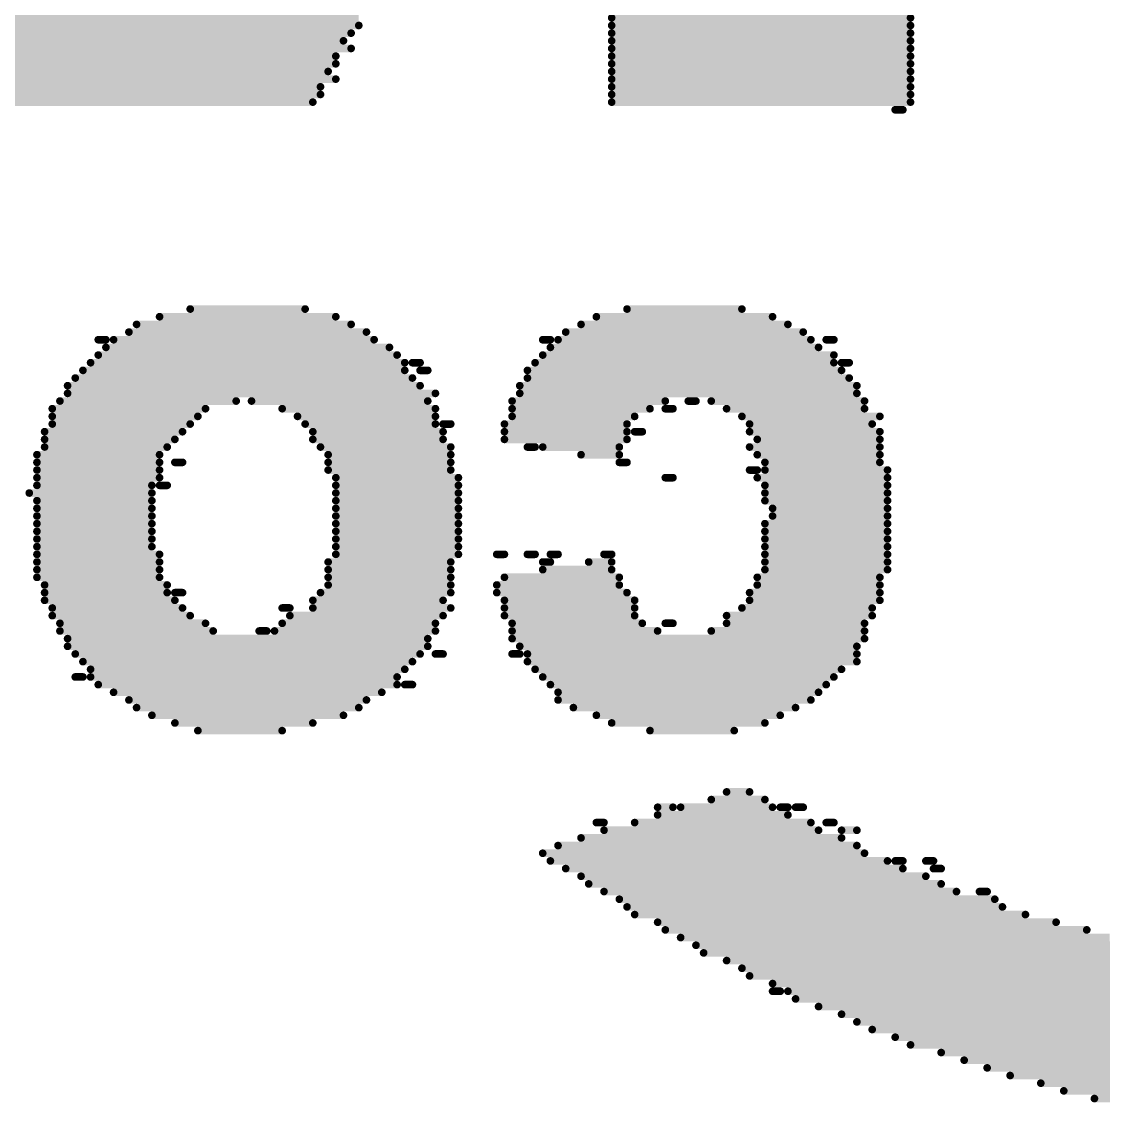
# Model space of a CAD drawing. Header units: millimetres. Extents: x -8 to 110, y -24 to 86.
# Drawn here: x 15.48 to 19.066, y 48.736 to 52.318 of the extents above; entities that cross this region are included whole.
import ezdxf

# ---------------------------------------------------------------- set-up
doc = ezdxf.new("R2010")
doc.units = ezdxf.units.MM
doc.layers.add('BottomOverlay', color=54, linetype='Continuous')

msp = doc.modelspace()

# ---------------------------------------------------------------- linework, layer by layer
at = {"layer": 'BottomOverlay', "const_width": 0.0254}
for points in [[(15.4292, 52.305), (16.5976, 52.305)], [(15.4546, 52.3304), (16.5976, 52.3304)], [(17.4358, 52.3304), (18.4264, 52.3304)], [(17.4358, 52.305), (18.4264, 52.305)], [(15.4292, 52.2796), (16.5722, 52.2796)], [(17.4358, 52.2796), (18.4264, 52.2796)], [(15.4038, 52.2542), (16.5468, 52.2542)], [(17.4358, 52.2542), (18.4264, 52.2542)], [(15.3784, 52.2288), (16.5722, 52.2288)], [(15.3784, 52.2034), (16.5214, 52.2034)], [(17.4358, 52.2288), (18.4264, 52.2288)], [(17.4358, 52.2034), (18.4264, 52.2034)], [(15.3784, 52.178), (16.5214, 52.178)], [(17.4358, 52.178), (18.4264, 52.178)], [(15.353, 52.1526), (16.496, 52.1526)], [(15.353, 52.1272), (16.5214, 52.1272)], [(17.4358, 52.1526), (18.4264, 52.1526)], [(17.4358, 52.1272), (18.4264, 52.1272)], [(15.3276, 52.1018), (16.4706, 52.1018)], [(17.4358, 52.1018), (18.4264, 52.1018)], [(15.3276, 52.0764), (16.4706, 52.0764)], [(15.3276, 52.051), (16.4452, 52.051)], [(17.4358, 52.0764), (18.4264, 52.0764)], [(17.4358, 52.051), (18.4264, 52.051)], [(18.3756, 52.0256), (18.401, 52.0256)], [(15.9372, 51.3398), (16.5214, 51.3398)], [(16.0388, 51.3652), (16.4198, 51.3652)], [(17.385, 51.3398), (17.9692, 51.3398)], [(17.4866, 51.3652), (17.8676, 51.3652)], [(15.861, 51.3144), (16.5722, 51.3144)], [(17.3342, 51.3144), (18.02, 51.3144)], [(15.734, 51.2636), (15.7594, 51.2636)], [(15.7848, 51.2636), (16.6484, 51.2636)], [(15.8356, 51.289), (16.623, 51.289)], [(17.2072, 51.2636), (17.2326, 51.2636)], [(17.258, 51.2636), (18.0962, 51.2636)], [(17.2834, 51.289), (18.0708, 51.289)], [(18.147, 51.2636), (18.1724, 51.2636)], [(15.7594, 51.2382), (16.6992, 51.2382)], [(17.2326, 51.2382), (18.1216, 51.2382)], [(15.734, 51.2128), (16.7246, 51.2128)], [(17.2072, 51.2128), (18.1724, 51.2128)], [(15.6832, 51.162), (16.75, 51.162)], [(15.7086, 51.1874), (16.75, 51.1874)], [(16.7754, 51.1874), (16.8008, 51.1874)], [(16.8008, 51.162), (16.8262, 51.162)], [(17.1564, 51.162), (18.1978, 51.162)], [(17.1818, 51.1874), (18.1724, 51.1874)], [(18.1978, 51.1874), (18.2232, 51.1874)], [(15.6578, 51.1366), (16.7754, 51.1366)], [(17.1564, 51.1366), (18.2232, 51.1366)], [(15.6324, 51.1112), (16.8008, 51.1112)], [(15.6324, 51.0858), (16.8516, 51.0858)], [(17.131, 51.1112), (18.2486, 51.1112)], [(17.131, 51.0858), (18.2486, 51.0858)], [(15.607, 51.0604), (16.1912, 51.0604)], [(16.242, 51.0604), (16.8262, 51.0604)], [(17.1056, 51.0604), (17.6136, 51.0604)], [(17.6898, 51.0604), (17.7152, 51.0604)], [(17.766, 51.0604), (18.274, 51.0604)], [(15.5816, 51.035), (16.0896, 51.035)], [(16.3436, 51.035), (16.8516, 51.035)], [(17.1056, 51.035), (17.5628, 51.035)], [(17.6136, 51.035), (17.639, 51.035)], [(17.8168, 51.035), (18.274, 51.035)], [(15.5816, 51.0096), (16.0642, 51.0096)], [(15.5816, 50.9842), (16.0388, 50.9842)], [(16.3944, 51.0096), (16.8516, 51.0096)], [(16.4198, 50.9842), (16.8516, 50.9842)], [(16.877, 50.9842), (16.9024, 50.9842)], [(17.0802, 50.9842), (17.4866, 50.9842)], [(17.1056, 51.0096), (17.512, 51.0096)], [(17.8676, 51.0096), (18.3248, 51.0096)], [(17.893, 50.9842), (18.2994, 50.9842)], [(15.5562, 50.9588), (16.0134, 50.9588)], [(16.4452, 50.9588), (16.877, 50.9588)], [(17.0802, 50.9588), (17.4866, 50.9588)], [(17.512, 50.9588), (17.5374, 50.9588)], [(17.893, 50.9588), (18.3248, 50.9588)], [(15.5562, 50.9334), (15.988, 50.9334)], [(15.5562, 50.908), (15.9626, 50.908)], [(16.4452, 50.9334), (16.877, 50.9334)], [(16.4706, 50.908), (16.9024, 50.908)], [(17.0802, 50.9334), (17.4866, 50.9334)], [(17.1564, 50.908), (17.1818, 50.908)], [(17.2072, 50.908), (17.4612, 50.908)], [(17.893, 50.908), (18.3248, 50.908)], [(17.9184, 50.9334), (18.3248, 50.9334)], [(15.5308, 50.8826), (15.9372, 50.8826)], [(16.496, 50.8826), (16.9024, 50.8826)], [(17.3342, 50.8826), (17.4612, 50.8826)], [(17.9184, 50.8826), (18.3248, 50.8826)], [(15.5308, 50.8572), (15.9372, 50.8572)], [(15.5308, 50.8318), (15.9372, 50.8318)], [(15.988, 50.8572), (16.0134, 50.8572)], [(16.496, 50.8572), (16.9024, 50.8572)], [(16.496, 50.8318), (16.9024, 50.8318)], [(17.4612, 50.8572), (17.4866, 50.8572)], [(17.893, 50.8318), (17.9184, 50.8318)], [(17.9438, 50.8572), (18.3248, 50.8572)], [(17.9438, 50.8318), (18.3502, 50.8318)], [(15.5308, 50.8064), (15.9372, 50.8064)], [(16.5214, 50.8064), (16.9278, 50.8064)], [(17.6136, 50.8064), (17.639, 50.8064)], [(17.9184, 50.8064), (18.3502, 50.8064)], [(15.5308, 50.781), (15.9118, 50.781)], [(15.9372, 50.781), (15.9626, 50.781)], [(16.5214, 50.781), (16.9278, 50.781)], [(17.9438, 50.781), (18.3502, 50.781)], [(15.5054, 50.7556), (15.9118, 50.7556)], [(15.5308, 50.7302), (15.9118, 50.7302)], [(16.5214, 50.7556), (16.9278, 50.7556)], [(16.5214, 50.7302), (16.9278, 50.7302)], [(17.9438, 50.7556), (18.3502, 50.7556)], [(17.9438, 50.7302), (18.3502, 50.7302)], [(15.5308, 50.7048), (15.9118, 50.7048)], [(16.5214, 50.7048), (16.9278, 50.7048)], [(17.9692, 50.7048), (18.3502, 50.7048)], [(15.5308, 50.6794), (15.9118, 50.6794)], [(15.5308, 50.654), (15.9118, 50.654)], [(16.5214, 50.6794), (16.9278, 50.6794)], [(16.5214, 50.654), (16.9278, 50.654)], [(17.9438, 50.654), (18.3502, 50.654)], [(17.9692, 50.6794), (18.3502, 50.6794)], [(15.5308, 50.6286), (15.9118, 50.6286)], [(16.5214, 50.6286), (16.9278, 50.6286)], [(17.9438, 50.6286), (18.3502, 50.6286)], [(15.5308, 50.6032), (15.9118, 50.6032)], [(16.5214, 50.6032), (16.9278, 50.6032)], [(17.9438, 50.6032), (18.3502, 50.6032)], [(15.5308, 50.5778), (15.9118, 50.5778)], [(15.5308, 50.5524), (15.9372, 50.5524)], [(16.5214, 50.5778), (16.9278, 50.5778)], [(16.5214, 50.5524), (16.9278, 50.5524)], [(17.0548, 50.5524), (17.0802, 50.5524)], [(17.1564, 50.5524), (17.1818, 50.5524)], [(17.2326, 50.5524), (17.258, 50.5524)], [(17.4104, 50.5524), (17.4358, 50.5524)], [(17.9438, 50.5778), (18.3502, 50.5778)], [(17.9438, 50.5524), (18.3502, 50.5524)], [(15.5308, 50.527), (15.9372, 50.527)], [(16.496, 50.527), (16.9024, 50.527)], [(17.2072, 50.527), (17.2326, 50.527)], [(17.3596, 50.527), (17.4358, 50.527)], [(17.9438, 50.527), (18.3502, 50.527)], [(15.5308, 50.5016), (15.9372, 50.5016)], [(15.5308, 50.4762), (15.9372, 50.4762)], [(16.496, 50.5016), (16.9024, 50.5016)], [(16.496, 50.4762), (16.9024, 50.4762)], [(17.0802, 50.4762), (17.4612, 50.4762)], [(17.2072, 50.5016), (17.4358, 50.5016)], [(17.9184, 50.4762), (18.3248, 50.4762)], [(17.9438, 50.5016), (18.3502, 50.5016)], [(15.5562, 50.4508), (15.9626, 50.4508)], [(16.496, 50.4508), (16.9024, 50.4508)], [(17.0548, 50.4508), (17.4612, 50.4508)], [(17.9184, 50.4508), (18.3248, 50.4508)], [(15.5562, 50.4254), (15.9626, 50.4254)], [(15.988, 50.4254), (16.0134, 50.4254)], [(16.4706, 50.4254), (16.9024, 50.4254)], [(17.0548, 50.4254), (17.4866, 50.4254)], [(17.893, 50.4254), (18.3248, 50.4254)], [(15.5562, 50.4), (15.988, 50.4)], [(15.5816, 50.3746), (16.0134, 50.3746)], [(16.3436, 50.3746), (16.369, 50.3746)], [(16.4452, 50.4), (16.877, 50.4)], [(16.4452, 50.3746), (16.9024, 50.3746)], [(17.0802, 50.4), (17.512, 50.4)], [(17.0802, 50.3746), (17.512, 50.3746)], [(17.8676, 50.3746), (18.2994, 50.3746)], [(17.893, 50.4), (18.3248, 50.4)], [(15.5816, 50.3492), (16.0388, 50.3492)], [(16.369, 50.3492), (16.877, 50.3492)], [(17.0802, 50.3492), (17.512, 50.3492)], [(17.8168, 50.3492), (18.2994, 50.3492)], [(15.607, 50.3238), (16.0896, 50.3238)], [(15.607, 50.2984), (16.115, 50.2984)], [(16.2674, 50.2984), (16.2928, 50.2984)], [(16.3182, 50.2984), (16.8516, 50.2984)], [(16.3436, 50.3238), (16.8516, 50.3238)], [(17.1056, 50.3238), (17.5374, 50.3238)], [(17.1056, 50.2984), (17.5882, 50.2984)], [(17.6136, 50.3238), (17.639, 50.3238)], [(17.766, 50.2984), (18.274, 50.2984)], [(17.8168, 50.3238), (18.274, 50.3238)], [(15.6324, 50.273), (16.8262, 50.273)], [(17.1056, 50.273), (18.274, 50.273)], [(15.6324, 50.2476), (16.8262, 50.2476)], [(15.6578, 50.2222), (16.8008, 50.2222)], [(16.8516, 50.2222), (16.877, 50.2222)], [(17.1056, 50.2222), (17.131, 50.2222)], [(17.131, 50.2476), (18.2486, 50.2476)], [(17.1564, 50.2222), (18.2486, 50.2222)], [(15.6832, 50.1968), (16.7754, 50.1968)], [(17.1564, 50.1968), (18.2486, 50.1968)], [(15.7086, 50.1714), (16.75, 50.1714)], [(17.1818, 50.1714), (18.1978, 50.1714)], [(15.6578, 50.146), (15.6832, 50.146)], [(15.7086, 50.146), (16.7246, 50.146)], [(15.734, 50.1206), (16.7246, 50.1206)], [(16.75, 50.1206), (16.7754, 50.1206)], [(17.2072, 50.146), (18.1724, 50.146)], [(17.2326, 50.1206), (18.147, 50.1206)], [(15.7848, 50.0952), (16.6738, 50.0952)], [(17.258, 50.0952), (18.1216, 50.0952)], [(15.8356, 50.0698), (16.623, 50.0698)], [(15.861, 50.0444), (16.5976, 50.0444)], [(17.258, 50.0698), (18.0962, 50.0698)], [(17.3088, 50.0444), (18.0454, 50.0444)], [(15.9118, 50.019), (16.5468, 50.019)], [(17.385, 50.019), (17.9946, 50.019)], [(15.988, 49.9936), (16.4452, 49.9936)], [(17.4358, 49.9936), (17.9438, 49.9936)], [(16.0642, 49.9682), (16.3436, 49.9682)], [(17.5628, 49.9682), (17.8422, 49.9682)], [(17.8168, 49.765), (17.893, 49.765)], [(17.766, 49.7396), (17.9438, 49.7396)], [(17.5882, 49.7142), (17.639, 49.7142)], [(17.5882, 49.6888), (18.02, 49.6888)], [(17.6644, 49.7142), (17.9692, 49.7142)], [(17.9946, 49.7142), (18.02, 49.7142)], [(18.0454, 49.7142), (18.0708, 49.7142)], [(17.385, 49.6634), (17.4104, 49.6634)], [(17.512, 49.6634), (18.0962, 49.6634)], [(18.147, 49.6634), (18.1724, 49.6634)], [(17.3342, 49.6126), (18.1978, 49.6126)], [(17.4104, 49.638), (18.1216, 49.638)], [(18.1978, 49.638), (18.2486, 49.638)], [(17.258, 49.5872), (18.2486, 49.5872)], [(17.2072, 49.5618), (18.274, 49.5618)], [(17.2326, 49.5364), (18.3502, 49.5364)], [(17.2834, 49.511), (18.401, 49.511)], [(18.3756, 49.5364), (18.401, 49.5364)], [(18.4772, 49.5364), (18.5026, 49.5364)], [(18.5026, 49.511), (18.528, 49.511)], [(17.3342, 49.4856), (18.4772, 49.4856)], [(17.3596, 49.4602), (18.528, 49.4602)], [(17.4104, 49.4348), (18.5788, 49.4348)], [(18.655, 49.4348), (18.6804, 49.4348)], [(17.4612, 49.4094), (18.7058, 49.4094)], [(17.4866, 49.384), (18.7312, 49.384)], [(17.512, 49.3586), (18.8074, 49.3586)], [(17.5882, 49.3332), (18.909, 49.3332)], [(17.6136, 49.3078), (19.0106, 49.3078)], [(17.6644, 49.2824), (19.0868, 49.2824)], [(17.7152, 49.257), (19.1884, 49.257)], [(17.7406, 49.2316), (19.29, 49.2316)], [(17.8168, 49.2062), (19.4678, 49.2062)], [(17.8676, 49.1808), (19.5948, 49.1808)], [(17.893, 49.1554), (19.7726, 49.1554)], [(17.9692, 49.13), (20.0266, 49.13)], [(17.9692, 49.1046), (17.9946, 49.1046)], [(18.02, 49.1046), (22.8206, 49.1046)], [(18.0454, 49.0792), (22.7698, 49.0792)], [(18.1216, 49.0538), (22.719, 49.0538)], [(18.1978, 49.0284), (22.6682, 49.0284)], [(18.2486, 49.003), (22.592, 49.003)], [(18.2994, 48.9776), (22.5158, 48.9776)], [(18.3756, 48.9522), (22.465, 48.9522)], [(18.4264, 48.9268), (22.3888, 48.9268)], [(18.528, 48.9014), (22.3126, 48.9014)], [(18.6042, 48.876), (22.2364, 48.876)], [(18.6804, 48.8506), (22.1602, 48.8506)], [(18.7566, 48.8252), (22.084, 48.8252)], [(18.8582, 48.7998), (21.9824, 48.7998)], [(18.9344, 48.7744), (21.9062, 48.7744)], [(19.036, 48.749), (21.8046, 48.749)]]:
    msp.add_lwpolyline(points, dxfattribs=at)
at = {"layer": 'BottomOverlay', "const_width": 0.0127}
for points in [[(16.5913, 52.305, 1), (16.604, 52.305, 1)], [(17.4295, 52.3304, 1), (17.4422, 52.3304, 1)], [(17.4295, 52.305, 1), (17.4422, 52.305, 1)], [(18.4201, 52.3304, 1), (18.4328, 52.3304, 1)], [(18.4201, 52.305, 1), (18.4328, 52.305, 1)], [(16.5659, 52.2796, 1), (16.5786, 52.2796, 1)], [(17.4295, 52.2796, 1), (17.4422, 52.2796, 1)], [(18.4201, 52.2796, 1), (18.4328, 52.2796, 1)], [(16.5405, 52.2542, 1), (16.5532, 52.2542, 1)], [(17.4295, 52.2542, 1), (17.4422, 52.2542, 1)], [(18.4201, 52.2542, 1), (18.4328, 52.2542, 1)], [(16.5151, 52.2034, 1), (16.5278, 52.2034, 1)], [(16.5659, 52.2288, 1), (16.5786, 52.2288, 1)], [(17.4295, 52.2288, 1), (17.4422, 52.2288, 1)], [(17.4295, 52.2034, 1), (17.4422, 52.2034, 1)], [(18.4201, 52.2288, 1), (18.4328, 52.2288, 1)], [(18.4201, 52.2034, 1), (18.4328, 52.2034, 1)], [(16.5151, 52.178, 1), (16.5278, 52.178, 1)], [(17.4295, 52.178, 1), (17.4422, 52.178, 1)], [(18.4201, 52.178, 1), (18.4328, 52.178, 1)], [(16.4897, 52.1526, 1), (16.5024, 52.1526, 1)], [(16.5151, 52.1272, 1), (16.5278, 52.1272, 1)], [(17.4295, 52.1526, 1), (17.4422, 52.1526, 1)], [(17.4295, 52.1272, 1), (17.4422, 52.1272, 1)], [(18.4201, 52.1526, 1), (18.4328, 52.1526, 1)], [(18.4201, 52.1272, 1), (18.4328, 52.1272, 1)], [(16.4643, 52.1018, 1), (16.477, 52.1018, 1)], [(17.4295, 52.1018, 1), (17.4422, 52.1018, 1)], [(18.4201, 52.1018, 1), (18.4328, 52.1018, 1)], [(16.4389, 52.051, 1), (16.4516, 52.051, 1)], [(16.4643, 52.0764, 1), (16.477, 52.0764, 1)], [(17.4295, 52.0764, 1), (17.4422, 52.0764, 1)], [(17.4295, 52.051, 1), (17.4422, 52.051, 1)], [(18.4201, 52.0764, 1), (18.4328, 52.0764, 1)], [(18.4201, 52.051, 1), (18.4328, 52.051, 1)], [(18.3693, 52.0256, 1), (18.382, 52.0256, 1)], [(18.3947, 52.0256, 1), (18.4074, 52.0256, 1)], [(15.9309, 51.3398, 1), (15.9436, 51.3398, 1)], [(16.0325, 51.3652, 1), (16.0452, 51.3652, 1)], [(16.4135, 51.3652, 1), (16.4262, 51.3652, 1)], [(16.5151, 51.3398, 1), (16.5278, 51.3398, 1)], [(17.3787, 51.3398, 1), (17.3914, 51.3398, 1)], [(17.4803, 51.3652, 1), (17.493, 51.3652, 1)], [(17.8613, 51.3652, 1), (17.874, 51.3652, 1)], [(17.9629, 51.3398, 1), (17.9756, 51.3398, 1)], [(15.8547, 51.3144, 1), (15.8674, 51.3144, 1)], [(16.5659, 51.3144, 1), (16.5786, 51.3144, 1)], [(17.3279, 51.3144, 1), (17.3406, 51.3144, 1)], [(18.0137, 51.3144, 1), (18.0264, 51.3144, 1)], [(15.7277, 51.2636, 1), (15.7404, 51.2636, 1)], [(15.7531, 51.2636, 1), (15.7658, 51.2636, 1)], [(15.7785, 51.2636, 1), (15.7912, 51.2636, 1)], [(15.8293, 51.289, 1), (15.842, 51.289, 1)], [(16.6167, 51.289, 1), (16.6294, 51.289, 1)], [(16.6421, 51.2636, 1), (16.6548, 51.2636, 1)], [(17.2009, 51.2636, 1), (17.2136, 51.2636, 1)], [(17.2263, 51.2636, 1), (17.239, 51.2636, 1)], [(17.2517, 51.2636, 1), (17.2644, 51.2636, 1)], [(17.2771, 51.289, 1), (17.2898, 51.289, 1)], [(18.0645, 51.289, 1), (18.0772, 51.289, 1)], [(18.0899, 51.2636, 1), (18.1026, 51.2636, 1)], [(18.1407, 51.2636, 1), (18.1534, 51.2636, 1)], [(18.1661, 51.2636, 1), (18.1788, 51.2636, 1)], [(15.7531, 51.2382, 1), (15.7658, 51.2382, 1)], [(16.6929, 51.2382, 1), (16.7056, 51.2382, 1)], [(17.2263, 51.2382, 1), (17.239, 51.2382, 1)], [(18.1153, 51.2382, 1), (18.128, 51.2382, 1)], [(15.7277, 51.2128, 1), (15.7404, 51.2128, 1)], [(16.7183, 51.2128, 1), (16.731, 51.2128, 1)], [(17.2009, 51.2128, 1), (17.2136, 51.2128, 1)], [(18.1661, 51.2128, 1), (18.1788, 51.2128, 1)], [(15.6769, 51.162, 1), (15.6896, 51.162, 1)], [(15.7023, 51.1874, 1), (15.715, 51.1874, 1)], [(16.7437, 51.1874, 1), (16.7564, 51.1874, 1)], [(16.7437, 51.162, 1), (16.7564, 51.162, 1)], [(16.7691, 51.1874, 1), (16.7818, 51.1874, 1)], [(16.7945, 51.1874, 1), (16.8072, 51.1874, 1)], [(16.7945, 51.162, 1), (16.8072, 51.162, 1)], [(16.8199, 51.162, 1), (16.8326, 51.162, 1)], [(17.1501, 51.162, 1), (17.1628, 51.162, 1)], [(17.1755, 51.1874, 1), (17.1882, 51.1874, 1)], [(18.1661, 51.1874, 1), (18.1788, 51.1874, 1)], [(18.1915, 51.1874, 1), (18.2042, 51.1874, 1)], [(18.1915, 51.162, 1), (18.2042, 51.162, 1)], [(18.2169, 51.1874, 1), (18.2296, 51.1874, 1)], [(15.6515, 51.1366, 1), (15.6642, 51.1366, 1)], [(16.7691, 51.1366, 1), (16.7818, 51.1366, 1)], [(17.1501, 51.1366, 1), (17.1628, 51.1366, 1)], [(18.2169, 51.1366, 1), (18.2296, 51.1366, 1)], [(15.6261, 51.1112, 1), (15.6388, 51.1112, 1)], [(15.6261, 51.0858, 1), (15.6388, 51.0858, 1)], [(16.7945, 51.1112, 1), (16.8072, 51.1112, 1)], [(16.8453, 51.0858, 1), (16.858, 51.0858, 1)], [(17.1247, 51.1112, 1), (17.1374, 51.1112, 1)], [(17.1247, 51.0858, 1), (17.1374, 51.0858, 1)], [(18.2423, 51.1112, 1), (18.255, 51.1112, 1)], [(18.2423, 51.0858, 1), (18.255, 51.0858, 1)], [(15.6007, 51.0604, 1), (15.6134, 51.0604, 1)], [(16.1849, 51.0604, 1), (16.1976, 51.0604, 1)], [(16.2357, 51.0604, 1), (16.2484, 51.0604, 1)], [(16.8199, 51.0604, 1), (16.8326, 51.0604, 1)], [(17.0993, 51.0604, 1), (17.112, 51.0604, 1)], [(17.6073, 51.0604, 1), (17.62, 51.0604, 1)], [(17.6835, 51.0604, 1), (17.6962, 51.0604, 1)], [(17.7089, 51.0604, 1), (17.7216, 51.0604, 1)], [(17.7597, 51.0604, 1), (17.7724, 51.0604, 1)], [(18.2677, 51.0604, 1), (18.2804, 51.0604, 1)], [(15.5753, 51.035, 1), (15.588, 51.035, 1)], [(16.0833, 51.035, 1), (16.096, 51.035, 1)], [(16.3373, 51.035, 1), (16.35, 51.035, 1)], [(16.8453, 51.035, 1), (16.858, 51.035, 1)], [(17.0993, 51.035, 1), (17.112, 51.035, 1)], [(17.5565, 51.035, 1), (17.5692, 51.035, 1)], [(17.6073, 51.035, 1), (17.62, 51.035, 1)], [(17.6327, 51.035, 1), (17.6454, 51.035, 1)], [(17.8105, 51.035, 1), (17.8232, 51.035, 1)], [(18.2677, 51.035, 1), (18.2804, 51.035, 1)], [(15.5753, 51.0096, 1), (15.588, 51.0096, 1)], [(15.5753, 50.9842, 1), (15.588, 50.9842, 1)], [(16.0325, 50.9842, 1), (16.0452, 50.9842, 1)], [(16.0579, 51.0096, 1), (16.0706, 51.0096, 1)], [(16.3881, 51.0096, 1), (16.4008, 51.0096, 1)], [(16.4135, 50.9842, 1), (16.4262, 50.9842, 1)], [(16.8453, 51.0096, 1), (16.858, 51.0096, 1)], [(16.8453, 50.9842, 1), (16.858, 50.9842, 1)], [(16.8707, 50.9842, 1), (16.8834, 50.9842, 1)], [(16.8961, 50.9842, 1), (16.9088, 50.9842, 1)], [(17.0739, 50.9842, 1), (17.0866, 50.9842, 1)], [(17.0993, 51.0096, 1), (17.112, 51.0096, 1)], [(17.4803, 50.9842, 1), (17.493, 50.9842, 1)], [(17.5057, 51.0096, 1), (17.5184, 51.0096, 1)], [(17.8613, 51.0096, 1), (17.874, 51.0096, 1)], [(17.8867, 50.9842, 1), (17.8994, 50.9842, 1)], [(18.2931, 50.9842, 1), (18.3058, 50.9842, 1)], [(18.3185, 51.0096, 1), (18.3312, 51.0096, 1)], [(15.5499, 50.9588, 1), (15.5626, 50.9588, 1)], [(16.0071, 50.9588, 1), (16.0198, 50.9588, 1)], [(16.4389, 50.9588, 1), (16.4516, 50.9588, 1)], [(16.8707, 50.9588, 1), (16.8834, 50.9588, 1)], [(17.0739, 50.9588, 1), (17.0866, 50.9588, 1)], [(17.4803, 50.9588, 1), (17.493, 50.9588, 1)], [(17.5057, 50.9588, 1), (17.5184, 50.9588, 1)], [(17.5311, 50.9588, 1), (17.5438, 50.9588, 1)], [(17.8867, 50.9588, 1), (17.8994, 50.9588, 1)], [(18.3185, 50.9588, 1), (18.3312, 50.9588, 1)], [(15.5499, 50.9334, 1), (15.5626, 50.9334, 1)], [(15.5499, 50.908, 1), (15.5626, 50.908, 1)], [(15.9563, 50.908, 1), (15.969, 50.908, 1)], [(15.9817, 50.9334, 1), (15.9944, 50.9334, 1)], [(16.4389, 50.9334, 1), (16.4516, 50.9334, 1)], [(16.4643, 50.908, 1), (16.477, 50.908, 1)], [(16.8707, 50.9334, 1), (16.8834, 50.9334, 1)], [(16.8961, 50.908, 1), (16.9088, 50.908, 1)], [(17.0739, 50.9334, 1), (17.0866, 50.9334, 1)], [(17.1501, 50.908, 1), (17.1628, 50.908, 1)], [(17.1755, 50.908, 1), (17.1882, 50.908, 1)], [(17.2009, 50.908, 1), (17.2136, 50.908, 1)], [(17.4549, 50.908, 1), (17.4676, 50.908, 1)], [(17.4803, 50.9334, 1), (17.493, 50.9334, 1)], [(17.8867, 50.908, 1), (17.8994, 50.908, 1)], [(17.9121, 50.9334, 1), (17.9248, 50.9334, 1)], [(18.3185, 50.9334, 1), (18.3312, 50.9334, 1)], [(18.3185, 50.908, 1), (18.3312, 50.908, 1)], [(15.5245, 50.8826, 1), (15.5372, 50.8826, 1)], [(15.9309, 50.8826, 1), (15.9436, 50.8826, 1)], [(16.4897, 50.8826, 1), (16.5024, 50.8826, 1)], [(16.8961, 50.8826, 1), (16.9088, 50.8826, 1)], [(17.3279, 50.8826, 1), (17.3406, 50.8826, 1)], [(17.4549, 50.8826, 1), (17.4676, 50.8826, 1)], [(17.9121, 50.8826, 1), (17.9248, 50.8826, 1)], [(18.3185, 50.8826, 1), (18.3312, 50.8826, 1)], [(15.5245, 50.8572, 1), (15.5372, 50.8572, 1)], [(15.5245, 50.8318, 1), (15.5372, 50.8318, 1)], [(15.9309, 50.8572, 1), (15.9436, 50.8572, 1)], [(15.9309, 50.8318, 1), (15.9436, 50.8318, 1)], [(15.9817, 50.8572, 1), (15.9944, 50.8572, 1)], [(16.0071, 50.8572, 1), (16.0198, 50.8572, 1)], [(16.4897, 50.8572, 1), (16.5024, 50.8572, 1)], [(16.4897, 50.8318, 1), (16.5024, 50.8318, 1)], [(16.8961, 50.8572, 1), (16.9088, 50.8572, 1)], [(16.8961, 50.8318, 1), (16.9088, 50.8318, 1)], [(17.4549, 50.8572, 1), (17.4676, 50.8572, 1)], [(17.4803, 50.8572, 1), (17.493, 50.8572, 1)], [(17.8867, 50.8318, 1), (17.8994, 50.8318, 1)], [(17.9121, 50.8318, 1), (17.9248, 50.8318, 1)], [(17.9375, 50.8572, 1), (17.9502, 50.8572, 1)], [(17.9375, 50.8318, 1), (17.9502, 50.8318, 1)], [(18.3185, 50.8572, 1), (18.3312, 50.8572, 1)], [(18.3439, 50.8318, 1), (18.3566, 50.8318, 1)], [(15.5245, 50.8064, 1), (15.5372, 50.8064, 1)], [(15.9309, 50.8064, 1), (15.9436, 50.8064, 1)], [(16.5151, 50.8064, 1), (16.5278, 50.8064, 1)], [(16.9215, 50.8064, 1), (16.9342, 50.8064, 1)], [(17.6073, 50.8064, 1), (17.62, 50.8064, 1)], [(17.6327, 50.8064, 1), (17.6454, 50.8064, 1)], [(17.9121, 50.8064, 1), (17.9248, 50.8064, 1)], [(18.3439, 50.8064, 1), (18.3566, 50.8064, 1)], [(15.5245, 50.781, 1), (15.5372, 50.781, 1)], [(15.9055, 50.781, 1), (15.9182, 50.781, 1)], [(15.9309, 50.781, 1), (15.9436, 50.781, 1)], [(15.9563, 50.781, 1), (15.969, 50.781, 1)], [(16.5151, 50.781, 1), (16.5278, 50.781, 1)], [(16.9215, 50.781, 1), (16.9342, 50.781, 1)], [(17.9375, 50.781, 1), (17.9502, 50.781, 1)], [(18.3439, 50.781, 1), (18.3566, 50.781, 1)], [(15.4991, 50.7556, 1), (15.5118, 50.7556, 1)], [(15.5245, 50.7302, 1), (15.5372, 50.7302, 1)], [(15.9055, 50.7556, 1), (15.9182, 50.7556, 1)], [(15.9055, 50.7302, 1), (15.9182, 50.7302, 1)], [(16.5151, 50.7556, 1), (16.5278, 50.7556, 1)], [(16.5151, 50.7302, 1), (16.5278, 50.7302, 1)], [(16.9215, 50.7556, 1), (16.9342, 50.7556, 1)], [(16.9215, 50.7302, 1), (16.9342, 50.7302, 1)], [(17.9375, 50.7556, 1), (17.9502, 50.7556, 1)], [(17.9375, 50.7302, 1), (17.9502, 50.7302, 1)], [(18.3439, 50.7556, 1), (18.3566, 50.7556, 1)], [(18.3439, 50.7302, 1), (18.3566, 50.7302, 1)], [(15.5245, 50.7048, 1), (15.5372, 50.7048, 1)], [(15.9055, 50.7048, 1), (15.9182, 50.7048, 1)], [(16.5151, 50.7048, 1), (16.5278, 50.7048, 1)], [(16.9215, 50.7048, 1), (16.9342, 50.7048, 1)], [(17.9629, 50.7048, 1), (17.9756, 50.7048, 1)], [(18.3439, 50.7048, 1), (18.3566, 50.7048, 1)], [(15.5245, 50.6794, 1), (15.5372, 50.6794, 1)], [(15.5245, 50.654, 1), (15.5372, 50.654, 1)], [(15.9055, 50.6794, 1), (15.9182, 50.6794, 1)], [(15.9055, 50.654, 1), (15.9182, 50.654, 1)], [(16.5151, 50.6794, 1), (16.5278, 50.6794, 1)], [(16.5151, 50.654, 1), (16.5278, 50.654, 1)], [(16.9215, 50.6794, 1), (16.9342, 50.6794, 1)], [(16.9215, 50.654, 1), (16.9342, 50.654, 1)], [(17.9375, 50.654, 1), (17.9502, 50.654, 1)], [(17.9629, 50.6794, 1), (17.9756, 50.6794, 1)], [(18.3439, 50.6794, 1), (18.3566, 50.6794, 1)], [(18.3439, 50.654, 1), (18.3566, 50.654, 1)], [(15.5245, 50.6286, 1), (15.5372, 50.6286, 1)], [(15.9055, 50.6286, 1), (15.9182, 50.6286, 1)], [(16.5151, 50.6286, 1), (16.5278, 50.6286, 1)], [(16.9215, 50.6286, 1), (16.9342, 50.6286, 1)], [(17.9375, 50.6286, 1), (17.9502, 50.6286, 1)], [(18.3439, 50.6286, 1), (18.3566, 50.6286, 1)], [(15.5245, 50.6032, 1), (15.5372, 50.6032, 1)], [(15.9055, 50.6032, 1), (15.9182, 50.6032, 1)], [(16.5151, 50.6032, 1), (16.5278, 50.6032, 1)], [(16.9215, 50.6032, 1), (16.9342, 50.6032, 1)], [(17.9375, 50.6032, 1), (17.9502, 50.6032, 1)], [(18.3439, 50.6032, 1), (18.3566, 50.6032, 1)], [(15.5245, 50.5778, 1), (15.5372, 50.5778, 1)], [(15.5245, 50.5524, 1), (15.5372, 50.5524, 1)], [(15.9055, 50.5778, 1), (15.9182, 50.5778, 1)], [(15.9309, 50.5524, 1), (15.9436, 50.5524, 1)], [(16.5151, 50.5778, 1), (16.5278, 50.5778, 1)], [(16.5151, 50.5524, 1), (16.5278, 50.5524, 1)], [(16.9215, 50.5778, 1), (16.9342, 50.5778, 1)], [(16.9215, 50.5524, 1), (16.9342, 50.5524, 1)], [(17.0485, 50.5524, 1), (17.0612, 50.5524, 1)], [(17.0739, 50.5524, 1), (17.0866, 50.5524, 1)], [(17.1501, 50.5524, 1), (17.1628, 50.5524, 1)], [(17.1755, 50.5524, 1), (17.1882, 50.5524, 1)], [(17.2263, 50.5524, 1), (17.239, 50.5524, 1)], [(17.2517, 50.5524, 1), (17.2644, 50.5524, 1)], [(17.4041, 50.5524, 1), (17.4168, 50.5524, 1)], [(17.4295, 50.5524, 1), (17.4422, 50.5524, 1)], [(17.9375, 50.5778, 1), (17.9502, 50.5778, 1)], [(17.9375, 50.5524, 1), (17.9502, 50.5524, 1)], [(18.3439, 50.5778, 1), (18.3566, 50.5778, 1)], [(18.3439, 50.5524, 1), (18.3566, 50.5524, 1)], [(15.5245, 50.527, 1), (15.5372, 50.527, 1)], [(15.9309, 50.527, 1), (15.9436, 50.527, 1)], [(16.4897, 50.527, 1), (16.5024, 50.527, 1)], [(16.8961, 50.527, 1), (16.9088, 50.527, 1)], [(17.2009, 50.527, 1), (17.2136, 50.527, 1)], [(17.2263, 50.527, 1), (17.239, 50.527, 1)], [(17.3533, 50.527, 1), (17.366, 50.527, 1)], [(17.4295, 50.527, 1), (17.4422, 50.527, 1)], [(17.9375, 50.527, 1), (17.9502, 50.527, 1)], [(18.3439, 50.527, 1), (18.3566, 50.527, 1)], [(15.5245, 50.5016, 1), (15.5372, 50.5016, 1)], [(15.5245, 50.4762, 1), (15.5372, 50.4762, 1)], [(15.9309, 50.5016, 1), (15.9436, 50.5016, 1)], [(15.9309, 50.4762, 1), (15.9436, 50.4762, 1)], [(16.4897, 50.5016, 1), (16.5024, 50.5016, 1)], [(16.4897, 50.4762, 1), (16.5024, 50.4762, 1)], [(16.8961, 50.5016, 1), (16.9088, 50.5016, 1)], [(16.8961, 50.4762, 1), (16.9088, 50.4762, 1)], [(17.0739, 50.4762, 1), (17.0866, 50.4762, 1)], [(17.2009, 50.5016, 1), (17.2136, 50.5016, 1)], [(17.4295, 50.5016, 1), (17.4422, 50.5016, 1)], [(17.4549, 50.4762, 1), (17.4676, 50.4762, 1)], [(17.9121, 50.4762, 1), (17.9248, 50.4762, 1)], [(17.9375, 50.5016, 1), (17.9502, 50.5016, 1)], [(18.3185, 50.4762, 1), (18.3312, 50.4762, 1)], [(18.3439, 50.5016, 1), (18.3566, 50.5016, 1)], [(15.5499, 50.4508, 1), (15.5626, 50.4508, 1)], [(15.9563, 50.4508, 1), (15.969, 50.4508, 1)], [(16.4897, 50.4508, 1), (16.5024, 50.4508, 1)], [(16.8961, 50.4508, 1), (16.9088, 50.4508, 1)], [(17.0485, 50.4508, 1), (17.0612, 50.4508, 1)], [(17.4549, 50.4508, 1), (17.4676, 50.4508, 1)], [(17.9121, 50.4508, 1), (17.9248, 50.4508, 1)], [(18.3185, 50.4508, 1), (18.3312, 50.4508, 1)], [(15.5499, 50.4254, 1), (15.5626, 50.4254, 1)], [(15.9563, 50.4254, 1), (15.969, 50.4254, 1)], [(15.9817, 50.4254, 1), (15.9944, 50.4254, 1)], [(16.0071, 50.4254, 1), (16.0198, 50.4254, 1)], [(16.4643, 50.4254, 1), (16.477, 50.4254, 1)], [(16.8961, 50.4254, 1), (16.9088, 50.4254, 1)], [(17.0485, 50.4254, 1), (17.0612, 50.4254, 1)], [(17.4803, 50.4254, 1), (17.493, 50.4254, 1)], [(17.8867, 50.4254, 1), (17.8994, 50.4254, 1)], [(18.3185, 50.4254, 1), (18.3312, 50.4254, 1)], [(15.5499, 50.4, 1), (15.5626, 50.4, 1)], [(15.5753, 50.3746, 1), (15.588, 50.3746, 1)], [(15.9817, 50.4, 1), (15.9944, 50.4, 1)], [(16.0071, 50.3746, 1), (16.0198, 50.3746, 1)], [(16.3373, 50.3746, 1), (16.35, 50.3746, 1)], [(16.3627, 50.3746, 1), (16.3754, 50.3746, 1)], [(16.4389, 50.4, 1), (16.4516, 50.4, 1)], [(16.4389, 50.3746, 1), (16.4516, 50.3746, 1)], [(16.8707, 50.4, 1), (16.8834, 50.4, 1)], [(16.8961, 50.3746, 1), (16.9088, 50.3746, 1)], [(17.0739, 50.4, 1), (17.0866, 50.4, 1)], [(17.0739, 50.3746, 1), (17.0866, 50.3746, 1)], [(17.5057, 50.4, 1), (17.5184, 50.4, 1)], [(17.5057, 50.3746, 1), (17.5184, 50.3746, 1)], [(17.8613, 50.3746, 1), (17.874, 50.3746, 1)], [(17.8867, 50.4, 1), (17.8994, 50.4, 1)], [(18.2931, 50.3746, 1), (18.3058, 50.3746, 1)], [(18.3185, 50.4, 1), (18.3312, 50.4, 1)], [(15.5753, 50.3492, 1), (15.588, 50.3492, 1)], [(16.0325, 50.3492, 1), (16.0452, 50.3492, 1)], [(16.3627, 50.3492, 1), (16.3754, 50.3492, 1)], [(16.8707, 50.3492, 1), (16.8834, 50.3492, 1)], [(17.0739, 50.3492, 1), (17.0866, 50.3492, 1)], [(17.5057, 50.3492, 1), (17.5184, 50.3492, 1)], [(17.8105, 50.3492, 1), (17.8232, 50.3492, 1)], [(18.2931, 50.3492, 1), (18.3058, 50.3492, 1)], [(15.6007, 50.3238, 1), (15.6134, 50.3238, 1)], [(15.6007, 50.2984, 1), (15.6134, 50.2984, 1)], [(16.0833, 50.3238, 1), (16.096, 50.3238, 1)], [(16.1087, 50.2984, 1), (16.1214, 50.2984, 1)], [(16.2611, 50.2984, 1), (16.2738, 50.2984, 1)], [(16.2865, 50.2984, 1), (16.2992, 50.2984, 1)], [(16.3119, 50.2984, 1), (16.3246, 50.2984, 1)], [(16.3373, 50.3238, 1), (16.35, 50.3238, 1)], [(16.8453, 50.3238, 1), (16.858, 50.3238, 1)], [(16.8453, 50.2984, 1), (16.858, 50.2984, 1)], [(17.0993, 50.3238, 1), (17.112, 50.3238, 1)], [(17.0993, 50.2984, 1), (17.112, 50.2984, 1)], [(17.5311, 50.3238, 1), (17.5438, 50.3238, 1)], [(17.5819, 50.2984, 1), (17.5946, 50.2984, 1)], [(17.6073, 50.3238, 1), (17.62, 50.3238, 1)], [(17.6327, 50.3238, 1), (17.6454, 50.3238, 1)], [(17.7597, 50.2984, 1), (17.7724, 50.2984, 1)], [(17.8105, 50.3238, 1), (17.8232, 50.3238, 1)], [(18.2677, 50.3238, 1), (18.2804, 50.3238, 1)], [(18.2677, 50.2984, 1), (18.2804, 50.2984, 1)], [(15.6261, 50.273, 1), (15.6388, 50.273, 1)], [(16.8199, 50.273, 1), (16.8326, 50.273, 1)], [(17.0993, 50.273, 1), (17.112, 50.273, 1)], [(18.2677, 50.273, 1), (18.2804, 50.273, 1)], [(15.6261, 50.2476, 1), (15.6388, 50.2476, 1)], [(15.6515, 50.2222, 1), (15.6642, 50.2222, 1)], [(16.7945, 50.2222, 1), (16.8072, 50.2222, 1)], [(16.8199, 50.2476, 1), (16.8326, 50.2476, 1)], [(16.8453, 50.2222, 1), (16.858, 50.2222, 1)], [(16.8707, 50.2222, 1), (16.8834, 50.2222, 1)], [(17.0993, 50.2222, 1), (17.112, 50.2222, 1)], [(17.1247, 50.2476, 1), (17.1374, 50.2476, 1)], [(17.1247, 50.2222, 1), (17.1374, 50.2222, 1)], [(17.1501, 50.2222, 1), (17.1628, 50.2222, 1)], [(18.2423, 50.2476, 1), (18.255, 50.2476, 1)], [(18.2423, 50.2222, 1), (18.255, 50.2222, 1)], [(15.6769, 50.1968, 1), (15.6896, 50.1968, 1)], [(16.7691, 50.1968, 1), (16.7818, 50.1968, 1)], [(17.1501, 50.1968, 1), (17.1628, 50.1968, 1)], [(18.2423, 50.1968, 1), (18.255, 50.1968, 1)], [(15.7023, 50.1714, 1), (15.715, 50.1714, 1)], [(16.7437, 50.1714, 1), (16.7564, 50.1714, 1)], [(17.1755, 50.1714, 1), (17.1882, 50.1714, 1)], [(18.1915, 50.1714, 1), (18.2042, 50.1714, 1)], [(15.6515, 50.146, 1), (15.6642, 50.146, 1)], [(15.6769, 50.146, 1), (15.6896, 50.146, 1)], [(15.7023, 50.146, 1), (15.715, 50.146, 1)], [(15.7277, 50.1206, 1), (15.7404, 50.1206, 1)], [(16.7183, 50.146, 1), (16.731, 50.146, 1)], [(16.7183, 50.1206, 1), (16.731, 50.1206, 1)], [(16.7437, 50.1206, 1), (16.7564, 50.1206, 1)], [(16.7691, 50.1206, 1), (16.7818, 50.1206, 1)], [(17.2009, 50.146, 1), (17.2136, 50.146, 1)], [(17.2263, 50.1206, 1), (17.239, 50.1206, 1)], [(18.1407, 50.1206, 1), (18.1534, 50.1206, 1)], [(18.1661, 50.146, 1), (18.1788, 50.146, 1)], [(15.7785, 50.0952, 1), (15.7912, 50.0952, 1)], [(16.6675, 50.0952, 1), (16.6802, 50.0952, 1)], [(17.2517, 50.0952, 1), (17.2644, 50.0952, 1)], [(18.1153, 50.0952, 1), (18.128, 50.0952, 1)], [(15.8293, 50.0698, 1), (15.842, 50.0698, 1)], [(15.8547, 50.0444, 1), (15.8674, 50.0444, 1)], [(16.5913, 50.0444, 1), (16.604, 50.0444, 1)], [(16.6167, 50.0698, 1), (16.6294, 50.0698, 1)], [(17.2517, 50.0698, 1), (17.2644, 50.0698, 1)], [(17.3025, 50.0444, 1), (17.3152, 50.0444, 1)], [(18.0391, 50.0444, 1), (18.0518, 50.0444, 1)], [(18.0899, 50.0698, 1), (18.1026, 50.0698, 1)], [(15.9055, 50.019, 1), (15.9182, 50.019, 1)], [(16.5405, 50.019, 1), (16.5532, 50.019, 1)], [(17.3787, 50.019, 1), (17.3914, 50.019, 1)], [(17.9883, 50.019, 1), (18.001, 50.019, 1)], [(15.9817, 49.9936, 1), (15.9944, 49.9936, 1)], [(16.4389, 49.9936, 1), (16.4516, 49.9936, 1)], [(17.4295, 49.9936, 1), (17.4422, 49.9936, 1)], [(17.9375, 49.9936, 1), (17.9502, 49.9936, 1)], [(16.0579, 49.9682, 1), (16.0706, 49.9682, 1)], [(16.3373, 49.9682, 1), (16.35, 49.9682, 1)], [(17.5565, 49.9682, 1), (17.5692, 49.9682, 1)], [(17.8359, 49.9682, 1), (17.8486, 49.9682, 1)], [(17.8105, 49.765, 1), (17.8232, 49.765, 1)], [(17.8867, 49.765, 1), (17.8994, 49.765, 1)], [(17.7597, 49.7396, 1), (17.7724, 49.7396, 1)], [(17.9375, 49.7396, 1), (17.9502, 49.7396, 1)], [(17.5819, 49.7142, 1), (17.5946, 49.7142, 1)], [(17.5819, 49.6888, 1), (17.5946, 49.6888, 1)], [(17.6327, 49.7142, 1), (17.6454, 49.7142, 1)], [(17.6581, 49.7142, 1), (17.6708, 49.7142, 1)], [(17.9629, 49.7142, 1), (17.9756, 49.7142, 1)], [(17.9883, 49.7142, 1), (18.001, 49.7142, 1)], [(18.0137, 49.7142, 1), (18.0264, 49.7142, 1)], [(18.0137, 49.6888, 1), (18.0264, 49.6888, 1)], [(18.0391, 49.7142, 1), (18.0518, 49.7142, 1)], [(18.0645, 49.7142, 1), (18.0772, 49.7142, 1)], [(17.3787, 49.6634, 1), (17.3914, 49.6634, 1)], [(17.4041, 49.6634, 1), (17.4168, 49.6634, 1)], [(17.5057, 49.6634, 1), (17.5184, 49.6634, 1)], [(18.0899, 49.6634, 1), (18.1026, 49.6634, 1)], [(18.1407, 49.6634, 1), (18.1534, 49.6634, 1)], [(18.1661, 49.6634, 1), (18.1788, 49.6634, 1)], [(17.3279, 49.6126, 1), (17.3406, 49.6126, 1)], [(17.4041, 49.638, 1), (17.4168, 49.638, 1)], [(18.1153, 49.638, 1), (18.128, 49.638, 1)], [(18.1915, 49.638, 1), (18.2042, 49.638, 1)], [(18.1915, 49.6126, 1), (18.2042, 49.6126, 1)], [(18.2423, 49.638, 1), (18.255, 49.638, 1)], [(17.2517, 49.5872, 1), (17.2644, 49.5872, 1)], [(18.2423, 49.5872, 1), (18.255, 49.5872, 1)], [(17.2009, 49.5618, 1), (17.2136, 49.5618, 1)], [(18.2677, 49.5618, 1), (18.2804, 49.5618, 1)], [(17.2263, 49.5364, 1), (17.239, 49.5364, 1)], [(17.2771, 49.511, 1), (17.2898, 49.511, 1)], [(18.3439, 49.5364, 1), (18.3566, 49.5364, 1)], [(18.3693, 49.5364, 1), (18.382, 49.5364, 1)], [(18.3947, 49.5364, 1), (18.4074, 49.5364, 1)], [(18.3947, 49.511, 1), (18.4074, 49.511, 1)], [(18.4709, 49.5364, 1), (18.4836, 49.5364, 1)], [(18.4963, 49.5364, 1), (18.509, 49.5364, 1)], [(18.4963, 49.511, 1), (18.509, 49.511, 1)], [(18.5217, 49.511, 1), (18.5344, 49.511, 1)], [(17.3279, 49.4856, 1), (17.3406, 49.4856, 1)], [(18.4709, 49.4856, 1), (18.4836, 49.4856, 1)], [(17.3533, 49.4602, 1), (17.366, 49.4602, 1)], [(17.4041, 49.4348, 1), (17.4168, 49.4348, 1)], [(18.5217, 49.4602, 1), (18.5344, 49.4602, 1)], [(18.5725, 49.4348, 1), (18.5852, 49.4348, 1)], [(18.6487, 49.4348, 1), (18.6614, 49.4348, 1)], [(18.6741, 49.4348, 1), (18.6868, 49.4348, 1)], [(17.4549, 49.4094, 1), (17.4676, 49.4094, 1)], [(18.6995, 49.4094, 1), (18.7122, 49.4094, 1)], [(17.4803, 49.384, 1), (17.493, 49.384, 1)], [(18.7249, 49.384, 1), (18.7376, 49.384, 1)], [(17.5057, 49.3586, 1), (17.5184, 49.3586, 1)], [(17.5819, 49.3332, 1), (17.5946, 49.3332, 1)], [(18.8011, 49.3586, 1), (18.8138, 49.3586, 1)], [(18.9027, 49.3332, 1), (18.9154, 49.3332, 1)], [(17.6073, 49.3078, 1), (17.62, 49.3078, 1)], [(19.0043, 49.3078, 1), (19.017, 49.3078, 1)], [(17.6581, 49.2824, 1), (17.6708, 49.2824, 1)], [(17.7089, 49.257, 1), (17.7216, 49.257, 1)], [(17.7343, 49.2316, 1), (17.747, 49.2316, 1)], [(17.8105, 49.2062, 1), (17.8232, 49.2062, 1)], [(17.8613, 49.1808, 1), (17.874, 49.1808, 1)], [(17.8867, 49.1554, 1), (17.8994, 49.1554, 1)], [(17.9629, 49.13, 1), (17.9756, 49.13, 1)], [(17.9629, 49.1046, 1), (17.9756, 49.1046, 1)], [(17.9883, 49.1046, 1), (18.001, 49.1046, 1)], [(18.0137, 49.1046, 1), (18.0264, 49.1046, 1)], [(18.0391, 49.0792, 1), (18.0518, 49.0792, 1)], [(18.1153, 49.0538, 1), (18.128, 49.0538, 1)], [(18.1915, 49.0284, 1), (18.2042, 49.0284, 1)], [(18.2423, 49.003, 1), (18.255, 49.003, 1)], [(18.2931, 48.9776, 1), (18.3058, 48.9776, 1)], [(18.3693, 48.9522, 1), (18.382, 48.9522, 1)], [(18.4201, 48.9268, 1), (18.4328, 48.9268, 1)], [(18.5217, 48.9014, 1), (18.5344, 48.9014, 1)], [(18.5979, 48.876, 1), (18.6106, 48.876, 1)], [(18.6741, 48.8506, 1), (18.6868, 48.8506, 1)], [(18.7503, 48.8252, 1), (18.763, 48.8252, 1)], [(18.8519, 48.7998, 1), (18.8646, 48.7998, 1)], [(18.9281, 48.7744, 1), (18.9408, 48.7744, 1)], [(19.0297, 48.749, 1), (19.0424, 48.749, 1)]]:
    msp.add_lwpolyline(points, format="xyb", close=True, dxfattribs=at)

doc.saveas('drawing.dxf')
